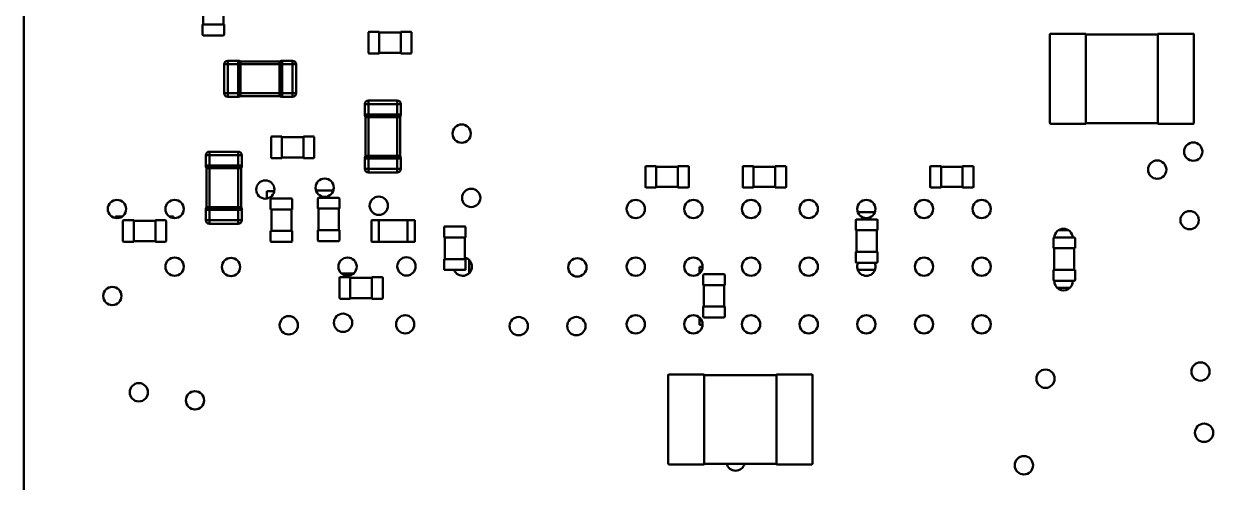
# Model space of a CAD drawing. Header units: millimetres. Extents: x 46 to 194, y 102 to 162.
# Drawn here: x 125.8 to 142.31, y 119.83 to 126.19 of the extents above; entities that cross this region are included whole.
import ezdxf

# ---------------------------------------------------------------- set-up
doc = ezdxf.new("R2010")
doc.units = ezdxf.units.MM
doc.header["$LTSCALE"] = 0.75
doc.layers.add('Visible', color=7, linetype='Continuous', lineweight=50)

msp = doc.modelspace()

# ---------------------------------------------------------------- linework, layer by layer
at = {"layer": 'Visible', "extrusion": (0, 0, -1)}
for p, q in [((125.799, 140.9), (125.799, 109.9)), ((128.289, 126.475), (128.289, 126.175)), ((128.569, 126.475), (128.569, 126.175)), ((128.279, 126.175), (128.289, 126.175)), ((128.279, 126.175), (128.279, 126.035)), ((128.569, 126.175), (128.289, 126.175)), ((128.569, 126.175), (128.579, 126.175)), ((128.579, 126.035), (128.579, 126.175)), ((128.289, 126.025), (128.569, 126.025)), ((130.581, 126.064), (130.581, 125.784)), ((130.731, 126.074), (130.591, 126.074)), ((130.731, 126.074), (130.731, 126.064)), ((130.731, 125.784), (130.731, 126.064)), ((131.031, 126.064), (130.731, 126.064)), ((131.031, 126.074), (131.031, 126.064)), ((131.031, 126.074), (131.171, 126.074)), ((131.031, 125.784), (131.031, 126.064)), ((131.181, 126.064), (131.181, 125.784)), ((140.038, 126.039), (140.038, 124.809)), ((140.538, 126.049), (140.048, 126.049)), ((140.538, 126.049), (140.538, 126.039)), ((140.538, 126.039), (140.538, 124.809)), ((141.538, 126.039), (140.538, 126.039)), ((141.538, 126.049), (141.538, 126.039)), ((141.538, 126.049), (142.028, 126.049)), ((141.538, 126.039), (141.538, 124.809)), ((142.038, 126.039), (142.038, 124.809)), ((130.731, 125.784), (130.731, 125.774)), ((131.031, 125.784), (130.731, 125.784)), ((131.031, 125.784), (131.031, 125.774)), ((128.579, 125.624), (128.629, 125.624)), ((128.629, 125.624), (128.579, 125.624)), ((128.579, 125.224), (128.579, 125.624)), ((128.579, 125.624), (128.579, 125.224)), ((128.629, 125.624), (128.629, 125.674)), ((128.629, 125.674), (128.629, 125.624)), ((128.629, 125.674), (128.773, 125.674)), ((128.773, 125.674), (128.629, 125.674)), ((128.629, 125.624), (128.629, 125.224)), ((128.773, 125.624), (128.629, 125.624)), ((128.629, 125.224), (128.629, 125.624)), ((128.629, 125.624), (128.773, 125.624)), ((128.773, 125.624), (128.773, 125.674)), ((128.773, 125.674), (128.773, 125.624)), ((128.773, 125.624), (128.787, 125.624)), ((128.787, 125.624), (128.773, 125.624)), ((128.773, 125.624), (128.773, 125.224)), ((128.773, 125.224), (128.773, 125.624)), ((128.787, 125.624), (128.787, 125.672)), ((128.787, 125.672), (128.787, 125.624)), ((128.787, 125.624), (128.809, 125.624)), ((128.787, 125.624), (128.787, 125.224)), ((128.787, 125.224), (128.787, 125.624)), ((128.787, 125.624), (128.809, 125.624)), ((128.809, 125.624), (128.809, 125.664)), ((128.809, 125.664), (128.809, 125.624)), ((128.809, 125.664), (129.349, 125.664)), ((129.349, 125.664), (128.809, 125.664)), ((128.809, 125.624), (128.809, 125.224)), ((129.349, 125.624), (128.809, 125.624)), ((128.809, 125.224), (128.809, 125.624)), ((128.809, 125.624), (129.349, 125.624)), ((129.349, 125.624), (129.349, 125.664)), ((129.349, 125.664), (129.349, 125.624)), ((129.349, 125.624), (129.372, 125.624)), ((129.349, 125.624), (129.349, 125.224)), ((129.349, 125.224), (129.349, 125.624)), ((129.349, 125.624), (129.372, 125.624)), ((129.372, 125.624), (129.372, 125.672)), ((129.372, 125.672), (129.372, 125.624)), ((129.372, 125.624), (129.386, 125.624)), ((129.386, 125.624), (129.372, 125.624)), ((129.372, 125.624), (129.372, 125.224)), ((129.372, 125.224), (129.372, 125.624)), ((129.386, 125.624), (129.386, 125.674)), ((129.386, 125.674), (129.386, 125.624)), ((129.386, 125.674), (129.529, 125.674)), ((129.529, 125.674), (129.386, 125.674)), ((129.386, 125.624), (129.386, 125.224)), ((129.529, 125.624), (129.386, 125.624)), ((129.386, 125.224), (129.386, 125.624)), ((129.386, 125.624), (129.529, 125.624)), ((129.529, 125.624), (129.529, 125.674)), ((129.529, 125.674), (129.529, 125.624)), ((129.529, 125.624), (129.579, 125.624)), ((129.579, 125.624), (129.529, 125.624)), ((129.529, 125.624), (129.529, 125.224)), ((129.529, 125.224), (129.529, 125.624)), ((129.579, 125.624), (129.579, 125.224)), ((129.579, 125.224), (129.579, 125.624)), ((130.591, 125.774), (130.731, 125.774)), ((131.171, 125.774), (131.031, 125.774)), ((128.579, 125.224), (128.629, 125.224)), ((128.629, 125.224), (128.579, 125.224)), ((128.629, 125.174), (128.629, 125.224)), ((128.629, 125.224), (128.629, 125.174)), ((128.773, 125.224), (128.629, 125.224)), ((128.629, 125.224), (128.773, 125.224)), ((128.773, 125.174), (128.629, 125.174)), ((128.629, 125.174), (128.773, 125.174)), ((128.773, 125.174), (128.773, 125.224)), ((128.773, 125.224), (128.787, 125.224)), ((128.773, 125.224), (128.773, 125.174)), ((128.787, 125.224), (128.773, 125.224)), ((128.787, 125.176), (128.787, 125.224)), ((128.787, 125.224), (128.787, 125.176)), ((128.809, 125.224), (128.787, 125.224)), ((128.809, 125.224), (128.787, 125.224)), ((128.809, 125.184), (128.809, 125.224)), ((128.809, 125.224), (128.809, 125.184)), ((129.349, 125.224), (128.809, 125.224)), ((128.809, 125.224), (129.349, 125.224)), ((129.349, 125.184), (128.809, 125.184)), ((128.809, 125.184), (129.349, 125.184)), ((129.349, 125.184), (129.349, 125.224)), ((129.349, 125.224), (129.349, 125.184)), ((129.372, 125.224), (129.349, 125.224)), ((129.372, 125.224), (129.349, 125.224)), ((129.372, 125.176), (129.372, 125.224)), ((129.372, 125.224), (129.386, 125.224)), ((129.372, 125.224), (129.372, 125.176)), ((129.386, 125.224), (129.372, 125.224)), ((129.386, 125.174), (129.386, 125.224)), ((129.386, 125.224), (129.386, 125.174)), ((129.529, 125.224), (129.386, 125.224)), ((129.386, 125.224), (129.529, 125.224)), ((129.529, 125.174), (129.386, 125.174)), ((129.386, 125.174), (129.529, 125.174)), ((129.529, 125.174), (129.529, 125.224)), ((129.529, 125.224), (129.579, 125.224)), ((129.529, 125.224), (129.529, 125.174)), ((129.579, 125.224), (129.529, 125.224)), ((130.581, 125.073), (130.581, 125.123)), ((130.581, 125.123), (130.581, 125.073)), ((130.581, 125.123), (130.981, 125.123)), ((130.981, 125.123), (130.581, 125.123)), ((130.981, 125.073), (130.981, 125.123)), ((130.981, 125.123), (130.981, 125.073)), ((130.581, 125.073), (130.531, 125.073)), ((130.531, 125.073), (130.581, 125.073)), ((130.531, 124.93), (130.531, 125.073)), ((130.531, 125.073), (130.531, 124.93)), ((130.581, 125.073), (130.981, 125.073)), ((130.981, 125.073), (130.581, 125.073)), ((130.581, 125.073), (130.581, 124.93)), ((130.581, 124.93), (130.581, 125.073)), ((131.031, 125.073), (130.981, 125.073)), ((130.981, 125.073), (131.031, 125.073)), ((130.981, 125.073), (130.981, 124.93)), ((130.981, 124.93), (130.981, 125.073)), ((131.031, 125.073), (131.031, 124.93)), ((131.031, 124.93), (131.031, 125.073)), ((130.581, 124.93), (130.531, 124.93)), ((130.531, 124.93), (130.581, 124.93)), ((130.581, 124.916), (130.532, 124.916)), ((130.532, 124.916), (130.581, 124.916)), ((130.581, 124.893), (130.541, 124.893)), ((130.541, 124.893), (130.581, 124.893)), ((130.541, 124.353), (130.541, 124.893)), ((130.541, 124.893), (130.541, 124.353)), ((130.581, 124.916), (130.581, 124.93)), ((130.581, 124.93), (130.581, 124.916)), ((130.581, 124.93), (130.981, 124.93)), ((130.981, 124.93), (130.581, 124.93)), ((130.581, 124.893), (130.581, 124.916)), ((130.581, 124.916), (130.981, 124.916)), ((130.981, 124.916), (130.581, 124.916)), ((130.581, 124.893), (130.581, 124.916)), ((130.581, 124.893), (130.981, 124.893)), ((130.981, 124.893), (130.581, 124.893)), ((130.581, 124.893), (130.581, 124.353)), ((130.581, 124.353), (130.581, 124.893)), ((131.031, 124.93), (130.981, 124.93)), ((130.981, 124.93), (131.031, 124.93)), ((130.981, 124.916), (130.981, 124.93)), ((130.981, 124.93), (130.981, 124.916)), ((131.029, 124.916), (130.981, 124.916)), ((130.981, 124.916), (131.029, 124.916)), ((130.981, 124.916), (130.981, 124.893)), ((130.981, 124.916), (130.981, 124.893)), ((131.021, 124.893), (130.981, 124.893)), ((130.981, 124.893), (131.021, 124.893)), ((130.981, 124.893), (130.981, 124.353)), ((130.981, 124.353), (130.981, 124.893)), ((131.021, 124.893), (131.021, 124.353)), ((131.021, 124.353), (131.021, 124.893)), ((140.048, 124.799), (140.538, 124.799)), ((140.538, 124.809), (140.538, 124.799)), ((141.538, 124.809), (140.538, 124.809)), ((141.538, 124.809), (141.538, 124.799)), ((142.028, 124.799), (141.538, 124.799)), ((129.38, 124.623), (129.24, 124.623)), ((129.38, 124.623), (129.38, 124.613)), ((129.68, 124.623), (129.68, 124.613)), ((129.68, 124.623), (129.82, 124.623)), ((129.23, 124.613), (129.23, 124.333)), ((129.38, 124.333), (129.38, 124.613)), ((129.68, 124.613), (129.38, 124.613)), ((129.68, 124.333), (129.68, 124.613)), ((129.83, 124.613), (129.83, 124.333)), ((128.375, 124.362), (128.325, 124.362)), ((128.325, 124.362), (128.375, 124.362)), ((128.325, 124.219), (128.325, 124.362)), ((128.325, 124.362), (128.325, 124.219)), ((128.375, 124.362), (128.375, 124.412)), ((128.375, 124.412), (128.375, 124.362)), ((128.375, 124.412), (128.775, 124.412)), ((128.775, 124.412), (128.375, 124.412)), ((128.375, 124.362), (128.775, 124.362)), ((128.775, 124.362), (128.375, 124.362)), ((128.375, 124.362), (128.375, 124.219)), ((128.375, 124.219), (128.375, 124.362)), ((128.775, 124.362), (128.775, 124.412)), ((128.775, 124.412), (128.775, 124.362)), ((128.825, 124.362), (128.775, 124.362)), ((128.775, 124.362), (128.825, 124.362)), ((128.775, 124.362), (128.775, 124.219)), ((128.775, 124.219), (128.775, 124.362)), ((128.825, 124.362), (128.825, 124.219)), ((128.825, 124.219), (128.825, 124.362)), ((129.24, 124.323), (129.38, 124.323)), ((129.38, 124.333), (129.38, 124.323)), ((129.68, 124.333), (129.38, 124.333)), ((129.68, 124.333), (129.68, 124.323)), ((129.82, 124.323), (129.68, 124.323)), ((130.581, 124.317), (130.531, 124.317)), ((130.531, 124.317), (130.581, 124.317)), ((130.531, 124.173), (130.531, 124.317)), ((130.531, 124.317), (130.531, 124.173)), ((130.581, 124.331), (130.532, 124.331)), ((130.532, 124.331), (130.581, 124.331)), ((130.581, 124.353), (130.541, 124.353)), ((130.541, 124.353), (130.581, 124.353)), ((130.581, 124.331), (130.581, 124.353)), ((130.581, 124.353), (130.981, 124.353)), ((130.981, 124.353), (130.581, 124.353)), ((130.581, 124.331), (130.581, 124.353)), ((130.581, 124.317), (130.581, 124.331)), ((130.581, 124.331), (130.581, 124.317)), ((130.581, 124.331), (130.981, 124.331)), ((130.981, 124.331), (130.581, 124.331)), ((130.581, 124.317), (130.981, 124.317)), ((130.981, 124.317), (130.581, 124.317)), ((130.581, 124.317), (130.581, 124.173)), ((130.581, 124.173), (130.581, 124.317)), ((131.021, 124.353), (130.981, 124.353)), ((130.981, 124.353), (131.021, 124.353)), ((130.981, 124.353), (130.981, 124.331)), ((130.981, 124.353), (130.981, 124.331)), ((131.029, 124.331), (130.981, 124.331)), ((130.981, 124.331), (131.029, 124.331)), ((130.981, 124.317), (130.981, 124.331)), ((130.981, 124.331), (130.981, 124.317)), ((131.031, 124.317), (130.981, 124.317)), ((130.981, 124.317), (131.031, 124.317)), ((130.981, 124.317), (130.981, 124.173)), ((130.981, 124.173), (130.981, 124.317)), ((131.031, 124.317), (131.031, 124.173)), ((131.031, 124.173), (131.031, 124.317)), ((128.375, 124.219), (128.325, 124.219)), ((128.325, 124.219), (128.375, 124.219)), ((128.375, 124.205), (128.327, 124.205)), ((128.327, 124.205), (128.375, 124.205)), ((128.375, 124.182), (128.335, 124.182)), ((128.335, 124.182), (128.375, 124.182)), ((128.335, 123.642), (128.335, 124.182)), ((128.335, 124.182), (128.335, 123.642)), ((128.375, 124.205), (128.375, 124.219)), ((128.375, 124.219), (128.375, 124.205)), ((128.375, 124.219), (128.775, 124.219)), ((128.775, 124.219), (128.375, 124.219)), ((128.375, 124.182), (128.375, 124.205)), ((128.375, 124.205), (128.775, 124.205)), ((128.775, 124.205), (128.375, 124.205)), ((128.375, 124.182), (128.375, 124.205)), ((128.375, 124.182), (128.775, 124.182)), ((128.775, 124.182), (128.375, 124.182)), ((128.375, 124.182), (128.375, 123.642)), ((128.375, 123.642), (128.375, 124.182)), ((128.825, 124.219), (128.775, 124.219)), ((128.775, 124.219), (128.825, 124.219)), ((128.775, 124.205), (128.775, 124.219)), ((128.775, 124.219), (128.775, 124.205)), ((128.823, 124.205), (128.775, 124.205)), ((128.775, 124.205), (128.823, 124.205)), ((128.775, 124.205), (128.775, 124.182)), ((128.775, 124.205), (128.775, 124.182)), ((128.815, 124.182), (128.775, 124.182)), ((128.775, 124.182), (128.815, 124.182)), ((128.775, 124.182), (128.775, 123.642)), ((128.775, 123.642), (128.775, 124.182)), ((128.815, 124.182), (128.815, 123.642)), ((128.815, 123.642), (128.815, 124.182)), ((130.581, 124.173), (130.531, 124.173)), ((130.531, 124.173), (130.581, 124.173)), ((130.581, 124.123), (130.581, 124.173)), ((130.581, 124.173), (130.581, 124.123)), ((130.581, 124.173), (130.981, 124.173)), ((130.981, 124.173), (130.581, 124.173)), ((131.031, 124.173), (130.981, 124.173)), ((130.981, 124.173), (131.031, 124.173)), ((130.981, 124.123), (130.981, 124.173)), ((130.981, 124.173), (130.981, 124.123)), ((134.427, 123.923), (134.427, 124.203)), ((134.437, 124.213), (134.577, 124.213)), ((134.577, 124.203), (134.577, 124.213)), ((134.577, 124.203), (134.877, 124.203)), ((134.577, 124.203), (134.577, 123.923)), ((134.877, 124.203), (134.877, 124.213)), ((135.017, 124.213), (134.877, 124.213)), ((134.877, 124.203), (134.877, 123.923)), ((135.027, 123.923), (135.027, 124.203)), ((135.777, 124.203), (135.777, 123.923)), ((135.927, 124.213), (135.787, 124.213)), ((135.927, 124.213), (135.927, 124.203)), ((135.927, 123.923), (135.927, 124.203)), ((136.227, 124.203), (135.927, 124.203)), ((136.227, 124.213), (136.227, 124.203)), ((136.227, 124.213), (136.367, 124.213)), ((136.227, 123.923), (136.227, 124.203)), ((136.377, 124.203), (136.377, 123.923)), ((138.378, 123.923), (138.378, 124.203)), ((138.388, 124.213), (138.528, 124.213)), ((138.528, 124.203), (138.528, 124.213)), ((138.528, 124.203), (138.828, 124.203)), ((138.528, 124.203), (138.528, 123.923)), ((138.828, 124.203), (138.828, 124.213)), ((138.968, 124.213), (138.828, 124.213)), ((138.828, 124.203), (138.828, 123.923)), ((138.978, 123.923), (138.978, 124.203)), ((130.981, 124.123), (130.581, 124.123)), ((130.581, 124.123), (130.981, 124.123)), ((129.174, 123.863), (129.275, 123.863)), ((129.174, 123.763), (129.174, 123.863)), ((129.855, 123.873), (130.096, 123.873)), ((134.577, 123.913), (134.437, 123.913)), ((134.577, 123.913), (134.577, 123.923)), ((134.577, 123.923), (134.877, 123.923)), ((134.877, 123.913), (134.877, 123.923)), ((134.877, 123.913), (135.017, 123.913)), ((135.787, 123.913), (135.927, 123.913)), ((135.927, 123.923), (135.927, 123.913)), ((136.227, 123.923), (135.927, 123.923)), ((136.227, 123.923), (136.227, 123.913)), ((136.367, 123.913), (136.227, 123.913)), ((138.528, 123.913), (138.388, 123.913)), ((138.528, 123.913), (138.528, 123.923)), ((138.528, 123.923), (138.828, 123.923)), ((138.828, 123.913), (138.828, 123.923)), ((138.828, 123.913), (138.968, 123.913)), ((128.375, 123.642), (128.335, 123.642)), ((128.335, 123.642), (128.375, 123.642)), ((128.375, 123.62), (128.375, 123.642)), ((128.375, 123.642), (128.775, 123.642)), ((128.775, 123.642), (128.375, 123.642)), ((128.375, 123.62), (128.375, 123.642)), ((128.815, 123.642), (128.775, 123.642)), ((128.775, 123.642), (128.815, 123.642)), ((128.775, 123.642), (128.775, 123.62)), ((128.775, 123.642), (128.775, 123.62)), ((129.225, 123.752), (129.225, 123.612)), ((129.515, 123.762), (129.235, 123.762)), ((129.525, 123.612), (129.525, 123.752)), ((129.88, 123.622), (129.88, 123.762)), ((129.89, 123.772), (130.17, 123.772)), ((130.18, 123.762), (130.18, 123.622)), ((127.074, 123.513), (127.165, 123.513)), ((127.074, 123.492), (127.074, 123.513)), ((127.82, 123.513), (127.876, 123.513)), ((127.876, 123.513), (127.876, 123.491)), ((128.375, 123.606), (128.325, 123.606)), ((128.325, 123.606), (128.375, 123.606)), ((128.325, 123.462), (128.325, 123.606)), ((128.325, 123.606), (128.325, 123.462)), ((128.375, 123.62), (128.327, 123.62)), ((128.327, 123.62), (128.375, 123.62)), ((128.375, 123.606), (128.375, 123.62)), ((128.375, 123.62), (128.375, 123.606)), ((128.375, 123.62), (128.775, 123.62)), ((128.775, 123.62), (128.375, 123.62)), ((128.375, 123.606), (128.775, 123.606)), ((128.775, 123.606), (128.375, 123.606)), ((128.375, 123.606), (128.375, 123.462)), ((128.375, 123.462), (128.375, 123.606)), ((128.823, 123.62), (128.775, 123.62)), ((128.775, 123.62), (128.823, 123.62)), ((128.775, 123.606), (128.775, 123.62)), ((128.775, 123.62), (128.775, 123.606)), ((128.825, 123.606), (128.775, 123.606)), ((128.775, 123.606), (128.825, 123.606)), ((128.775, 123.606), (128.775, 123.462)), ((128.775, 123.462), (128.775, 123.606)), ((128.825, 123.606), (128.825, 123.462)), ((128.825, 123.462), (128.825, 123.606)), ((129.235, 123.612), (129.225, 123.612)), ((129.235, 123.612), (129.515, 123.612)), ((129.235, 123.312), (129.235, 123.612)), ((129.525, 123.612), (129.515, 123.612)), ((129.515, 123.312), (129.515, 123.612)), ((129.88, 123.622), (129.89, 123.622)), ((129.89, 123.622), (129.89, 123.322)), ((130.17, 123.622), (129.89, 123.622)), ((130.17, 123.622), (130.18, 123.622)), ((130.17, 123.622), (130.17, 123.322)), ((137.356, 123.472), (137.636, 123.472)), ((137.374, 123.573), (137.611, 123.573)), ((127.175, 123.452), (127.175, 123.172)), ((127.325, 123.462), (127.185, 123.462)), ((127.325, 123.462), (127.325, 123.452)), ((127.325, 123.172), (127.325, 123.452)), ((127.625, 123.452), (127.325, 123.452)), ((127.625, 123.462), (127.625, 123.452)), ((127.625, 123.462), (127.765, 123.462)), ((127.625, 123.172), (127.625, 123.452)), ((127.775, 123.452), (127.775, 123.172)), ((128.375, 123.462), (128.325, 123.462)), ((128.325, 123.462), (128.375, 123.462)), ((128.375, 123.412), (128.375, 123.462)), ((128.375, 123.462), (128.375, 123.412)), ((128.375, 123.462), (128.775, 123.462)), ((128.775, 123.462), (128.375, 123.462)), ((128.775, 123.412), (128.375, 123.412)), ((128.375, 123.412), (128.775, 123.412)), ((128.825, 123.462), (128.775, 123.462)), ((128.775, 123.462), (128.825, 123.462)), ((128.775, 123.412), (128.775, 123.462)), ((128.775, 123.462), (128.775, 123.412)), ((129.235, 123.312), (129.225, 123.312)), ((129.225, 123.172), (129.225, 123.312)), ((129.235, 123.312), (129.515, 123.312)), ((129.525, 123.312), (129.515, 123.312)), ((129.525, 123.312), (129.525, 123.172)), ((129.88, 123.322), (129.89, 123.322)), ((129.88, 123.322), (129.88, 123.182)), ((130.17, 123.322), (129.89, 123.322)), ((130.17, 123.322), (130.18, 123.322)), ((130.18, 123.182), (130.18, 123.322)), ((130.626, 123.167), (130.626, 123.457)), ((130.631, 123.462), (130.726, 123.462)), ((130.726, 123.457), (130.726, 123.462)), ((131.126, 123.462), (130.726, 123.462)), ((130.726, 123.461), (131.126, 123.461)), ((130.726, 123.167), (130.726, 123.457)), ((130.726, 123.442), (130.726, 123.182)), ((131.126, 123.462), (131.126, 123.457)), ((131.126, 123.462), (131.221, 123.462)), ((131.126, 123.457), (131.126, 123.167)), ((131.126, 123.182), (131.126, 123.442)), ((131.226, 123.457), (131.226, 123.167)), ((131.631, 123.362), (131.631, 123.222)), ((131.921, 123.372), (131.641, 123.372)), ((131.931, 123.222), (131.931, 123.362)), ((137.346, 123.322), (137.346, 123.462)), ((137.346, 123.322), (137.356, 123.322)), ((137.356, 123.322), (137.356, 123.022)), ((137.636, 123.322), (137.356, 123.322)), ((137.636, 123.322), (137.646, 123.322)), ((137.636, 123.322), (137.636, 123.022)), ((137.646, 123.462), (137.646, 123.322)), ((140.158, 123.323), (140.298, 123.323)), ((127.185, 123.162), (127.325, 123.162)), ((127.325, 123.172), (127.325, 123.162)), ((127.625, 123.172), (127.325, 123.172)), ((127.625, 123.172), (127.625, 123.162)), ((127.765, 123.162), (127.625, 123.162)), ((129.515, 123.162), (129.235, 123.162)), ((129.89, 123.172), (130.17, 123.172)), ((130.726, 123.162), (130.631, 123.162)), ((130.726, 123.162), (130.726, 123.167)), ((131.126, 123.163), (130.726, 123.163)), ((130.726, 123.163), (131.126, 123.163)), ((131.126, 123.167), (131.126, 123.162)), ((131.221, 123.162), (131.126, 123.162)), ((131.641, 123.222), (131.631, 123.222)), ((131.641, 123.222), (131.921, 123.222)), ((131.641, 122.922), (131.641, 123.222)), ((131.931, 123.222), (131.921, 123.222)), ((131.921, 122.922), (131.921, 123.222)), ((140.088, 123.212), (140.088, 123.072)), ((140.378, 123.222), (140.098, 123.222)), ((140.388, 123.072), (140.388, 123.212)), ((137.346, 123.022), (137.356, 123.022)), ((137.346, 123.022), (137.346, 122.882)), ((137.636, 123.022), (137.356, 123.022)), ((137.636, 123.022), (137.646, 123.022)), ((137.646, 122.882), (137.646, 123.022)), ((140.098, 123.072), (140.088, 123.072)), ((140.098, 123.072), (140.378, 123.072)), ((140.098, 122.772), (140.098, 123.072)), ((140.388, 123.072), (140.378, 123.072)), ((140.378, 122.772), (140.378, 123.072)), ((131.641, 122.922), (131.631, 122.922)), ((131.631, 122.782), (131.631, 122.922)), ((131.641, 122.922), (131.921, 122.922)), ((131.931, 122.922), (131.921, 122.922)), ((131.931, 122.922), (131.931, 122.782)), ((131.982, 122.906), (131.982, 122.727)), ((135.176, 122.813), (135.219, 122.813)), ((135.176, 122.722), (135.176, 122.813)), ((137.356, 122.872), (137.636, 122.872)), ((130.18, 122.382), (130.18, 122.662)), ((130.19, 122.672), (130.33, 122.672)), ((130.208, 122.723), (130.377, 122.723)), ((130.33, 122.662), (130.33, 122.672)), ((130.33, 122.662), (130.63, 122.662)), ((130.33, 122.662), (130.33, 122.382)), ((130.63, 122.662), (130.63, 122.672)), ((130.77, 122.672), (130.63, 122.672)), ((130.63, 122.662), (130.63, 122.382)), ((130.78, 122.382), (130.78, 122.662)), ((131.921, 122.772), (131.641, 122.772)), ((135.227, 122.702), (135.227, 122.562)), ((135.517, 122.712), (135.237, 122.712)), ((135.527, 122.562), (135.527, 122.702)), ((137.61, 122.771), (137.374, 122.771)), ((140.098, 122.772), (140.088, 122.772)), ((140.088, 122.632), (140.088, 122.772)), ((140.098, 122.772), (140.378, 122.772)), ((140.388, 122.772), (140.378, 122.772)), ((140.388, 122.772), (140.388, 122.632)), ((135.237, 122.562), (135.227, 122.562)), ((135.237, 122.562), (135.517, 122.562)), ((135.237, 122.262), (135.237, 122.562)), ((135.527, 122.562), (135.517, 122.562)), ((135.517, 122.262), (135.517, 122.562)), ((140.378, 122.622), (140.098, 122.622)), ((140.316, 122.521), (140.14, 122.521)), ((130.33, 122.372), (130.19, 122.372)), ((130.33, 122.372), (130.33, 122.382)), ((130.33, 122.382), (130.63, 122.382)), ((130.63, 122.372), (130.63, 122.382)), ((130.63, 122.372), (130.77, 122.372)), ((135.237, 122.262), (135.227, 122.262)), ((135.227, 122.122), (135.227, 122.262)), ((135.237, 122.262), (135.517, 122.262)), ((135.527, 122.262), (135.517, 122.262)), ((135.527, 122.262), (135.527, 122.122)), ((135.176, 122.011), (135.176, 122.112)), ((135.219, 122.011), (135.176, 122.011)), ((135.517, 122.112), (135.237, 122.112)), ((135.243, 121.323), (134.753, 121.323)), ((135.243, 121.323), (135.243, 121.313)), ((136.243, 121.323), (136.243, 121.313)), ((136.243, 121.323), (136.733, 121.323)), ((134.743, 121.313), (134.743, 120.083)), ((135.243, 121.313), (135.243, 120.083)), ((136.243, 121.313), (135.243, 121.313)), ((136.243, 121.313), (136.243, 120.083)), ((136.743, 121.313), (136.743, 120.083)), ((134.753, 120.073), (135.243, 120.073)), ((135.243, 120.083), (135.243, 120.073)), ((136.243, 120.083), (135.243, 120.083)), ((136.243, 120.083), (136.243, 120.073)), ((136.733, 120.073), (136.243, 120.073))]:
    msp.add_line(p, q, dxfattribs=at)
for centre in [(-131.876, 124.663), (-142.028, 124.413), (-141.528, 124.163), (-129.151, 123.887), (-129.975, 123.912), (-132.008, 123.771), (-127.092, 123.617), (-127.892, 123.617), (-130.726, 123.662), (-134.292, 123.617), (-135.092, 123.617), (-135.892, 123.617), (-136.692, 123.617), (-137.492, 123.617), (-138.292, 123.617), (-139.092, 123.617), (-141.978, 123.462), (-127.892, 122.817), (-128.675, 122.812), (-130.292, 122.817), (-131.11, 122.821), (-133.482, 122.807), (-134.292, 122.817), (-135.092, 122.817), (-135.892, 122.817), (-136.692, 122.817), (-138.292, 122.817), (-139.092, 122.817), (-127.028, 122.41), (-130.23, 122.038), (-129.477, 122.004), (-131.092, 122.017), (-132.668, 121.992), (-133.468, 121.992), (-134.292, 122.017), (-135.092, 122.017), (-135.892, 122.017), (-136.692, 122.017), (-137.492, 122.017), (-138.292, 122.017), (-139.092, 122.017), (-142.129, 121.362), (-139.978, 121.262), (-127.396, 121.074), (-128.175, 120.962), (-142.179, 120.512), (-139.678, 120.062)]:
    msp.add_circle(centre, 0.127, dxfattribs=at)
at = {"layer": 'Visible'}
for centre, radius, start, end in [((128.289, 126.035), 0.01, 180, 270), ((130.591, 126.064), 0.01, 90, 180), ((140.048, 126.039), 0.01, 90, 180), ((131.171, 125.784), 0.01, 270, 0), ((128.629, 125.624), 0.05, 90, 180), ((128.773, 125.624), 0.05, 74.0625, 90), ((129.386, 125.624), 0.05, 90, 105.9375), ((129.529, 125.624), 0.05, 0, 90), ((128.629, 125.224), 0.05, 180, 270), ((128.773, 125.224), 0.05, 270, 285.9375), ((129.386, 125.224), 0.05, 254.0625, 270), ((129.529, 125.224), 0.05, 270, 0), ((130.581, 125.073), 0.05, 90, 180), ((130.981, 125.073), 0.05, 0, 90), ((130.581, 124.93), 0.05, 180, 195.9375), ((130.981, 124.93), 0.05, 344.0625, 0), ((140.048, 124.809), 0.01, 180, 270), ((129.24, 124.613), 0.01, 90, 180), ((128.375, 124.362), 0.05, 90, 180), ((128.775, 124.362), 0.05, 0, 90), ((129.82, 124.333), 0.01, 270, 0), ((130.581, 124.317), 0.05, 164.0625, 180), ((130.981, 124.317), 0.05, 0, 15.9375), ((128.375, 124.219), 0.05, 180, 195.9375), ((128.775, 124.219), 0.05, 344.0625, 0), ((130.581, 124.173), 0.05, 180, 270), ((130.981, 124.173), 0.05, 270, 0), ((134.437, 124.203), 0.01, 90, 180), ((135.787, 124.203), 0.01, 90, 180), ((138.388, 124.203), 0.01, 90, 180), ((135.017, 123.923), 0.01, 270, 0), ((136.367, 123.923), 0.01, 270, 0), ((138.968, 123.923), 0.01, 270, 0), ((129.515, 123.752), 0.01, 0, 90), ((130.17, 123.762), 0.01, 0, 90), ((128.375, 123.606), 0.05, 164.0625, 180), ((128.775, 123.606), 0.05, 0, 15.9375), ((137.636, 123.462), 0.01, 0, 90), ((127.185, 123.452), 0.01, 90, 180), ((128.375, 123.462), 0.05, 180, 270), ((128.775, 123.462), 0.05, 270, 0), ((130.631, 123.457), 0.005, 90, 180), ((131.921, 123.362), 0.01, 0, 90), ((127.765, 123.172), 0.01, 270, 0), ((129.235, 123.172), 0.01, 180, 270), ((129.89, 123.182), 0.01, 180, 270), ((131.221, 123.167), 0.005, 270, 0), ((140.378, 123.212), 0.01, 0, 90), ((137.356, 122.882), 0.01, 180, 270), ((130.19, 122.662), 0.01, 90, 180), ((131.641, 122.782), 0.01, 180, 270), ((135.517, 122.702), 0.01, 0, 90), ((140.098, 122.632), 0.01, 180, 270), ((130.77, 122.382), 0.01, 270, 0), ((135.237, 122.122), 0.01, 180, 270), ((134.753, 121.313), 0.01, 90, 180), ((134.753, 120.083), 0.01, 180, 270)]:
    msp.add_arc(centre, radius, start, end, dxfattribs=at)
at = {"layer": 'Visible', "extrusion": (0, 0, -1)}
for centre, radius, start, end in [((-128.569, 126.035), 0.01, 180, 270), ((-131.171, 126.064), 0.01, 90, 180), ((-142.028, 126.039), 0.01, 90, 180), ((-130.591, 125.784), 0.01, 270, 0), ((-128.629, 125.624), 0.05, 0, 90), ((-128.773, 125.624), 0.05, 90, 105.9375), ((-128.734, 125.489), 0.19, 105.9175, 113.1826), ((-129.424, 125.49), 0.19, 66.8043, 74.0957), ((-129.386, 125.624), 0.05, 74.0625, 90), ((-129.529, 125.624), 0.05, 90, 180), ((-128.629, 125.224), 0.05, 270, 0), ((-128.773, 125.224), 0.05, 254.0625, 270), ((-128.734, 125.359), 0.19, 246.8174, 254.0825), ((-129.424, 125.358), 0.19, 285.9043, 293.1957), ((-129.386, 125.224), 0.05, 270, 285.9375), ((-129.529, 125.224), 0.05, 180, 270), ((-130.581, 125.073), 0.05, 0, 90), ((-130.981, 125.073), 0.05, 90, 180), ((-130.581, 124.93), 0.05, 344.0625, 0), ((-130.715, 124.968), 0.19, 336.8043, 344.0957), ((-130.846, 124.968), 0.19, 195.9043, 203.1957), ((-130.981, 124.93), 0.05, 180, 195.9375), ((-142.028, 124.809), 0.01, 180, 270), ((-129.82, 124.613), 0.01, 90, 180), ((-128.375, 124.362), 0.05, 0, 90), ((-128.775, 124.362), 0.05, 90, 180), ((-129.24, 124.333), 0.01, 270, 0), ((-130.581, 124.317), 0.05, 0, 15.9375), ((-130.716, 124.278), 0.19, 15.9175, 23.1826), ((-130.845, 124.278), 0.19, 156.8174, 164.0825), ((-130.981, 124.317), 0.05, 164.0625, 180), ((-128.375, 124.219), 0.05, 344.0625, 0), ((-128.509, 124.257), 0.19, 336.8043, 344.0957), ((-128.641, 124.257), 0.19, 195.9043, 203.1957), ((-128.775, 124.219), 0.05, 180, 195.9375), ((-130.581, 124.173), 0.05, 270, 0), ((-130.981, 124.173), 0.05, 180, 270), ((-135.017, 124.203), 0.01, 90, 180), ((-136.367, 124.203), 0.01, 90, 180), ((-138.968, 124.203), 0.01, 90, 180), ((-134.437, 123.923), 0.01, 270, 0), ((-135.787, 123.923), 0.01, 270, 0), ((-138.388, 123.923), 0.01, 270, 0), ((-128.51, 123.567), 0.19, 15.9175, 23.1826), ((-128.64, 123.567), 0.19, 156.8174, 164.0825), ((-129.235, 123.752), 0.01, 0, 90), ((-129.89, 123.762), 0.01, 0, 90), ((-128.375, 123.606), 0.05, 0, 15.9375), ((-128.775, 123.606), 0.05, 164.0625, 180), ((-137.356, 123.462), 0.01, 0, 90), ((-127.765, 123.452), 0.01, 90, 180), ((-128.375, 123.462), 0.05, 270, 0), ((-128.775, 123.462), 0.05, 180, 270), ((-131.221, 123.457), 0.005, 90, 180), ((-131.641, 123.362), 0.01, 0, 90), ((-140.228, 123.217), 0.127, 2.3083, 177.6917), ((-127.185, 123.172), 0.01, 270, 0), ((-129.515, 123.172), 0.01, 180, 270), ((-130.17, 123.182), 0.01, 180, 270), ((-130.631, 123.167), 0.005, 270, 0), ((-140.098, 123.212), 0.01, 0, 90), ((-131.892, 122.817), 0.127, 103.2275, 339.3344), ((-137.492, 122.817), 0.127, 154.3639, 25.6361), ((-137.636, 122.882), 0.01, 180, 270), ((-130.77, 122.662), 0.01, 90, 180), ((-131.921, 122.782), 0.01, 180, 270), ((-135.237, 122.702), 0.01, 0, 90), ((-140.228, 122.612), 0.127, 175.5298, 4.4702), ((-140.378, 122.632), 0.01, 180, 270), ((-130.19, 122.382), 0.01, 270, 0), ((-135.517, 122.122), 0.01, 180, 270), ((-136.733, 121.313), 0.01, 90, 180), ((-135.677, 120.112), 0.127, 193.1187, 346.8813), ((-136.733, 120.083), 0.01, 180, 270)]:
    msp.add_arc(centre, radius, start, end, dxfattribs=at)
at = {"layer": 'Visible'}
for points in [[(128.809, 125.664), (128.802, 125.667), (128.794, 125.67), (128.787, 125.672)], [(129.372, 125.672), (129.364, 125.67), (129.357, 125.667), (129.349, 125.664)], [(128.787, 125.176), (128.794, 125.178), (128.802, 125.181), (128.809, 125.184)], [(129.349, 125.184), (129.357, 125.181), (129.364, 125.178), (129.372, 125.176)], [(130.532, 124.916), (130.535, 124.908), (130.537, 124.901), (130.541, 124.893)], [(131.021, 124.893), (131.024, 124.901), (131.026, 124.908), (131.029, 124.916)], [(130.541, 124.353), (130.537, 124.346), (130.535, 124.338), (130.532, 124.331)], [(131.029, 124.331), (131.026, 124.338), (131.024, 124.346), (131.021, 124.353)], [(128.327, 124.205), (128.329, 124.197), (128.332, 124.19), (128.335, 124.182)], [(128.815, 124.182), (128.818, 124.19), (128.821, 124.197), (128.823, 124.205)], [(128.335, 123.642), (128.332, 123.635), (128.329, 123.627), (128.327, 123.62)], [(128.823, 123.62), (128.821, 123.627), (128.818, 123.635), (128.815, 123.642)]]:
    msp.add_open_spline(points, degree=3, dxfattribs=at)

doc.saveas('drawing.dxf')
